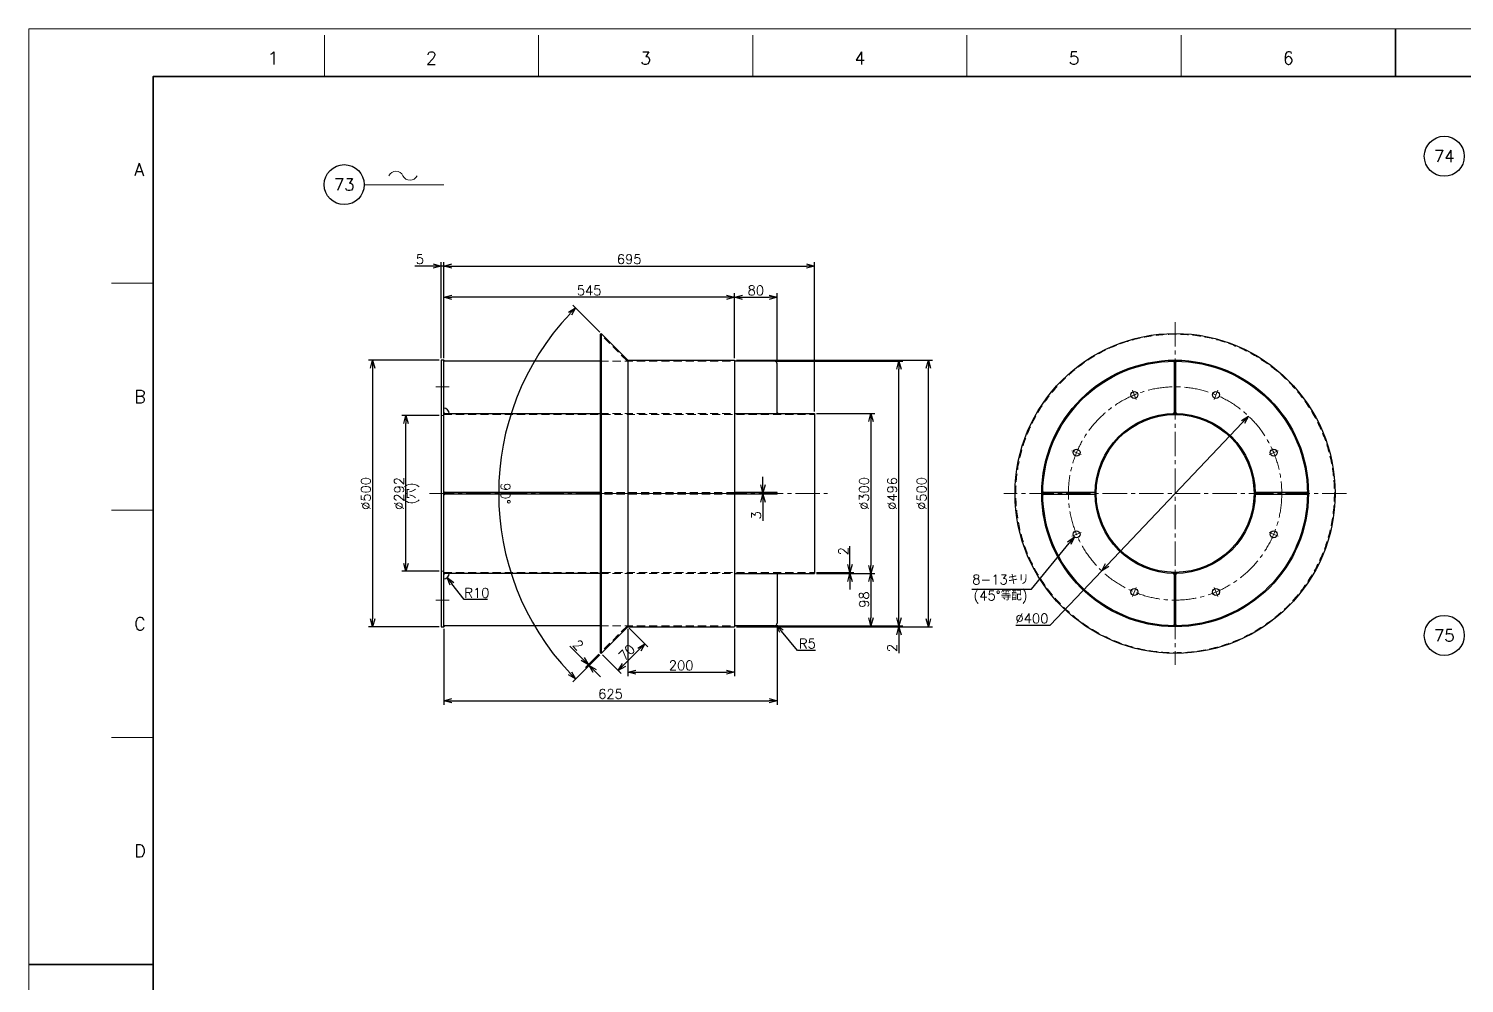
# Model space of a CAD drawing. Header units: millimetres. Extents: x 0 to 4969, y -29 to 3498.
# Drawn here: x 0 to 2691, y 1707 to 3498 of the extents above; entities that cross this region are included whole.
import ezdxf
from ezdxf import colors
from ezdxf.entities.mleader import LeaderData, LeaderLine
from ezdxf.enums import TextEntityAlignment as Align
from ezdxf.math import Vec2, Vec3

# ---------------------------------------------------------------- set-up
doc = ezdxf.new("R2010")
doc.units = ezdxf.units.MM
doc.header["$LTSCALE"] = 2.4
doc.header["$PDMODE"] = 99
doc.header["$PDSIZE"] = 1
doc.linetypes.add('CENTER2', pattern=[28.575, 19.05, -3.175, 3.175, -3.175])
doc.linetypes.add('HIDDEN', pattern=[9.525, 6.35, -3.175])
for name, color, linetype, lineweight in [('04_HIDDEN', 2, 'HIDDEN', 13), ('05_CENTER', 4, 'CENTER2', 13), ('08_DIM', 3, 'Continuous', 13), ('90_FRAME', 5, 'Continuous', 35)]:
    doc.layers.add(name, color=color, linetype=linetype, lineweight=lineweight)
doc.layers.add('10_DRAFT', color=8, linetype='Continuous', lineweight=0, plot=False)
doc.layers.add('91_BLANK', color=5, linetype='Continuous', lineweight=0, plot=False)
doc.styles.add('KSS_TXT', font='txt.shx', dxfattribs={"bigfont": 'extfont2.shx'})
doc.styles.get("Standard").update_dxf_attribs({"font": 'txt.shx', "bigfont": 'extfont2.shx'})
doc.dimstyles.new('KSS_DIM', dxfattribs={"dimscale": 6, "dimtxt": 3, "dimasz": 2.5, "dimexe": 1.25, "dimexo": 0.625, "dimtad": 1, "dimdsep": 46, "dimtxsty": 'KSS_TXT', "dimblk": 'OPEN30', "dimcen": 0, "dimazin": 2, "dimtfac": 0.75, "dimtmove": 0, "dimatfit": 3, "dimldrblk": 'OPEN30', "dimfxl": 1.25, "dimtolj": 1, "dimarcsym": 0})
doc.dimstyles.new('KSS_DIM$3', dxfattribs={"dimscale": 6, "dimtxt": 3, "dimasz": 2.5, "dimexe": 1.25, "dimexo": 0.625, "dimtad": 1, "dimtih": 1, "dimtoh": 1, "dimdsep": 46, "dimtxsty": 'KSS_TXT', "dimblk": 'OPEN30', "dimcen": 0, "dimazin": 2, "dimtfac": 0.75, "dimtofl": 0, "dimtmove": 0, "dimatfit": 3, "dimldrblk": 'OPEN30', "dimfxl": 1.25, "dimtolj": 1, "dimarcsym": 0})
doc.dimstyles.new('KSS_DIM$4', dxfattribs={"dimscale": 6, "dimtxt": 3, "dimasz": 2.5, "dimexe": 1.25, "dimexo": 0.625, "dimtad": 1, "dimtih": 1, "dimtoh": 1, "dimdsep": 46, "dimtxsty": 'KSS_TXT', "dimblk": 'OPEN30', "dimcen": 0, "dimse1": 1, "dimazin": 2, "dimtfac": 0.75, "dimtofl": 0, "dimtmove": 0, "dimatfit": 3, "dimldrblk": 'OPEN30', "dimfxl": 1.25, "dimtolj": 1, "dimarcsym": 0})

# ---------------------------------------------------------------- blocks, each defined once
blk = doc.blocks.new('AM_BALLOON1')
at = {"transparency": 16777216}
blk.add_circle((0, 0), 5, dxfattribs=at)
blk.add_attdef('B_NUMBER', text='', height=3, dxfattribs=at).set_placement((0, 0), align=Align.MIDDLE_CENTER)
blk = doc.blocks.new('_OPEN')
at = {"color": 0, "linetype": 'ByBlock'}
for p, q in [((-1, 0.17), (0, 0)), ((0, 0), (-1, -0.17)), ((0, 0), (-1, 0))]:
    blk.add_line(p, q, dxfattribs=at)
blk = doc.blocks.new('p1ba05')
for centre, start, end in [((-2.95, 0.29), 24.2276, 155.5758), ((0, 1.62), 204.2276, 335.5758)]:
    blk.add_arc(centre, 1.62, start, end)
blk = doc.blocks.new('_Open30')
at = {"color": 0, "linetype": 'ByBlock', "lineweight": -2}
for p, q in [((-1, 0.27), (0, 0)), ((0, 0), (-1, -0.27)), ((0, 0), (-1, 0))]:
    blk.add_line(p, q, dxfattribs=at)
blk = doc.blocks.new('*D187')
at = {"layer": '08_DIM', "color": 0, "lineweight": -2, "transparency": 16777216}
for p, q in [((1476.9, 2775.9), (1586.3, 2775.9)), ((1578.8, 2760.9), (1578.8, 2490.9)), ((1476.9, 2475.9), (1586.3, 2475.9))]:
    blk.add_line(p, q, dxfattribs=at)
at = {"layer": 'Defpoints', "color": 0, "transparency": 16777216}
for p in [(1473.2, 2775.9), (1473.2, 2475.9), (1578.8, 2475.9)]:
    blk.add_point(p, dxfattribs=at)
at = {"layer": '08_DIM', "color": 0, "lineweight": -2, "transparency": 16777216, "xscale": 15, "yscale": 15, "zscale": 15}
for p, rotation in [((1578.8, 2775.9), 90), ((1578.8, 2475.9), 270)]:
    blk.add_blockref('_Open30', p, dxfattribs=dict(at, rotation=rotation))
at = {"layer": '08_DIM', "color": 0, "transparency": 16777216, "insert": (1566.1, 2625.9), "char_height": 18, "attachment_point": 5, "rotation": 90, "style": 'KSS_TXT'}
blk.add_mtext('\\A1;\\A1;%%c300', dxfattribs=at)
blk = doc.blocks.new('*D188')
at = {"layer": '08_DIM', "color": 0, "lineweight": -2, "transparency": 16777216}
for p, q in [((1476.9, 2475.9), (1586.3, 2475.9)), ((1578.8, 2460.9), (1578.8, 2392.9)), ((1401.9, 2377.9), (1586.3, 2377.9))]:
    blk.add_line(p, q, dxfattribs=at)
at = {"layer": 'Defpoints', "color": 0, "transparency": 16777216}
for p in [(1473.2, 2475.9), (1398.2, 2377.9), (1578.8, 2377.9)]:
    blk.add_point(p, dxfattribs=at)
at = {"layer": '08_DIM', "color": 0, "lineweight": -2, "transparency": 16777216, "xscale": 15, "yscale": 15, "zscale": 15}
for p, rotation in [((1578.8, 2475.9), 90), ((1578.8, 2377.9), 270)]:
    blk.add_blockref('_Open30', p, dxfattribs=dict(at, rotation=rotation))
at = {"layer": '08_DIM', "color": 0, "transparency": 16777216, "insert": (1566.1, 2426.9), "char_height": 18, "attachment_point": 5, "rotation": 90, "style": 'KSS_TXT'}
blk.add_mtext('\\A1;98', dxfattribs=at)
blk = doc.blocks.new('*D189')
at = {"layer": '08_DIM', "color": 0, "lineweight": -2, "transparency": 16777216}
for p, q in [((1401.9, 2873.9), (1639, 2873.9)), ((1631.5, 2392.9), (1631.5, 2858.9)), ((1401.9, 2377.9), (1639, 2377.9))]:
    blk.add_line(p, q, dxfattribs=at)
at = {"layer": 'Defpoints', "color": 0, "transparency": 16777216}
for p in [(1398.2, 2873.9), (1631.5, 2873.9), (1398.2, 2377.9)]:
    blk.add_point(p, dxfattribs=at)
at = {"layer": '08_DIM', "color": 0, "lineweight": -2, "transparency": 16777216, "xscale": 15, "yscale": 15, "zscale": 15}
for p, rotation in [((1631.5, 2873.9), 90), ((1631.5, 2377.9), 270)]:
    blk.add_blockref('_Open30', p, dxfattribs=dict(at, rotation=rotation))
at = {"layer": '08_DIM', "color": 0, "transparency": 16777216, "insert": (1618.8, 2625.9), "char_height": 18, "attachment_point": 5, "rotation": 90, "style": 'KSS_TXT'}
blk.add_mtext('\\A1;\\A1;%%c496', dxfattribs=at)
blk = doc.blocks.new('*D190')
at = {"layer": '08_DIM', "color": 0, "lineweight": -2, "transparency": 16777216}
for p, q in [((1326.9, 2875.9), (1694.2, 2875.9)), ((1686.7, 2390.9), (1686.7, 2860.9)), ((1326.9, 2375.9), (1694.2, 2375.9))]:
    blk.add_line(p, q, dxfattribs=at)
at = {"layer": 'Defpoints', "color": 0, "transparency": 16777216}
for p in [(1323.2, 2875.9), (1686.7, 2875.9), (1323.2, 2375.9)]:
    blk.add_point(p, dxfattribs=at)
at = {"layer": '08_DIM', "color": 0, "lineweight": -2, "transparency": 16777216, "xscale": 15, "yscale": 15, "zscale": 15}
for p, rotation in [((1686.7, 2875.9), 90), ((1686.7, 2375.9), 270)]:
    blk.add_blockref('_Open30', p, dxfattribs=dict(at, rotation=rotation))
at = {"layer": '08_DIM', "color": 0, "transparency": 16777216, "insert": (1674, 2625.9), "char_height": 18, "attachment_point": 5, "rotation": 90, "style": 'KSS_TXT'}
blk.add_mtext('\\A1;\\A1;%%c500', dxfattribs=at)
blk = doc.blocks.new('*D191')
at = {"layer": '08_DIM', "color": 0, "lineweight": -2, "transparency": 16777216}
for p, q in [((1631.5, 2392.9), (1631.5, 2407.9)), ((1326.9, 2375.9), (1639, 2375.9)), ((1401.9, 2377.9), (1639, 2377.9)), ((1631.5, 2377.9), (1631.5, 2375.9)), ((1631.5, 2360.9), (1631.5, 2326.4))]:
    blk.add_line(p, q, dxfattribs=at)
at = {"layer": 'Defpoints', "color": 0, "transparency": 16777216}
for p in [(1323.2, 2375.9), (1398.2, 2377.9), (1631.5, 2375.9)]:
    blk.add_point(p, dxfattribs=at)
at = {"layer": '08_DIM', "color": 0, "lineweight": -2, "transparency": 16777216, "xscale": 15, "yscale": 15, "zscale": 15}
for p, rotation in [((1631.5, 2377.9), 270), ((1631.5, 2375.9), 90)]:
    blk.add_blockref('_Open30', p, dxfattribs=dict(at, rotation=rotation))
at = {"layer": '08_DIM', "color": 0, "transparency": 16777216, "insert": (1618.8, 2336.2), "char_height": 18, "attachment_point": 5, "rotation": 90, "style": 'KSS_TXT'}
blk.add_mtext('\\A1;2', dxfattribs=at)
blk = doc.blocks.new('*D192')
at = {"layer": '08_DIM', "color": 0, "lineweight": -2, "transparency": 16777216}
for p, q in [((1539.7, 2492.9), (1539.7, 2527.4)), ((1476.9, 2477.9), (1547.2, 2477.9)), ((1539.7, 2475.9), (1539.7, 2477.9)), ((1476.9, 2475.9), (1547.2, 2475.9)), ((1539.7, 2460.9), (1539.7, 2445.9))]:
    blk.add_line(p, q, dxfattribs=at)
at = {"layer": 'Defpoints', "color": 0, "transparency": 16777216}
for p in [(1473.2, 2477.9), (1539.7, 2477.9), (1473.2, 2475.9)]:
    blk.add_point(p, dxfattribs=at)
at = {"layer": '08_DIM', "color": 0, "lineweight": -2, "transparency": 16777216, "xscale": 15, "yscale": 15, "zscale": 15}
for p, rotation in [((1539.7, 2477.9), 270), ((1539.7, 2475.9), 90)]:
    blk.add_blockref('_Open30', p, dxfattribs=dict(at, rotation=rotation))
at = {"layer": '08_DIM', "color": 0, "transparency": 16777216, "insert": (1527, 2517.7), "char_height": 18, "attachment_point": 5, "rotation": 90, "style": 'KSS_TXT'}
blk.add_mtext('\\A1;2', dxfattribs=at)
blk = doc.blocks.new('*D193')
at = {"layer": '08_DIM', "color": 0, "lineweight": -2, "transparency": 16777216}
for p, q in [((778.2, 2879.7), (778.2, 3001.4)), ((1308.2, 2993.9), (793.2, 2993.9)), ((1323.2, 2879.7), (1323.2, 3001.4))]:
    blk.add_line(p, q, dxfattribs=at)
at = {"layer": 'Defpoints', "color": 0, "transparency": 16777216}
for p in [(778.2, 2993.9), (778.2, 2875.9), (1323.2, 2875.9)]:
    blk.add_point(p, dxfattribs=at)
at = {"layer": '08_DIM', "color": 0, "lineweight": -2, "transparency": 16777216, "xscale": 15, "yscale": 15, "zscale": 15, "rotation": 180}
blk.add_blockref('_Open30', (778.2, 2993.9), dxfattribs=at)
at = {"layer": '08_DIM', "color": 0, "lineweight": -2, "transparency": 16777216, "xscale": 15, "yscale": 15, "zscale": 15}
blk.add_blockref('_Open30', (1323.2, 2993.9), dxfattribs=at)
at = {"layer": '08_DIM', "color": 0, "transparency": 16777216, "insert": (1050.7, 3006.7), "char_height": 18, "attachment_point": 5, "style": 'KSS_TXT'}
blk.add_mtext('\\A1;545', dxfattribs=at)
blk = doc.blocks.new('*D194')
at = {"layer": '08_DIM', "color": 0, "lineweight": -2, "transparency": 16777216}
for p, q in [((778.2, 2879.7), (778.2, 3060)), ((793.2, 3052.5), (1458.2, 3052.5)), ((1473.2, 2779.7), (1473.2, 3060))]:
    blk.add_line(p, q, dxfattribs=at)
at = {"layer": 'Defpoints', "color": 0, "transparency": 16777216}
for p in [(1473.2, 3052.5), (778.2, 2875.9), (1473.2, 2775.9)]:
    blk.add_point(p, dxfattribs=at)
at = {"layer": '08_DIM', "color": 0, "lineweight": -2, "transparency": 16777216, "xscale": 15, "yscale": 15, "zscale": 15, "rotation": 180}
blk.add_blockref('_Open30', (778.2, 3052.5), dxfattribs=at)
at = {"layer": '08_DIM', "color": 0, "lineweight": -2, "transparency": 16777216, "xscale": 15, "yscale": 15, "zscale": 15}
blk.add_blockref('_Open30', (1473.2, 3052.5), dxfattribs=at)
at = {"layer": '08_DIM', "color": 0, "transparency": 16777216, "insert": (1125.7, 3065.3), "char_height": 18, "attachment_point": 5, "style": 'KSS_TXT'}
blk.add_mtext('\\A1;695', dxfattribs=at)
blk = doc.blocks.new('*D195')
at = {"layer": '08_DIM', "color": 0, "lineweight": -2, "transparency": 16777216}
for p, q in [((758.2, 3052.5), (723.7, 3052.5)), ((773.2, 2879.7), (773.2, 3060)), ((778.2, 3052.5), (773.2, 3052.5)), ((778.2, 2879.7), (778.2, 3060)), ((793.2, 3052.5), (808.2, 3052.5))]:
    blk.add_line(p, q, dxfattribs=at)
at = {"layer": 'Defpoints', "color": 0, "transparency": 16777216}
for p in [(773.2, 3052.5), (773.2, 2875.9), (778.2, 2875.9)]:
    blk.add_point(p, dxfattribs=at)
at = {"layer": '08_DIM', "color": 0, "lineweight": -2, "transparency": 16777216, "xscale": 15, "yscale": 15, "zscale": 15}
blk.add_blockref('_Open30', (773.2, 3052.5), dxfattribs=at)
at = {"layer": '08_DIM', "color": 0, "lineweight": -2, "transparency": 16777216, "xscale": 15, "yscale": 15, "zscale": 15, "rotation": 180}
blk.add_blockref('_Open30', (778.2, 3052.5), dxfattribs=at)
at = {"layer": '08_DIM', "color": 0, "transparency": 16777216, "insert": (733.4, 3065.3), "char_height": 18, "attachment_point": 5, "style": 'KSS_TXT'}
blk.add_mtext('\\A1;5', dxfattribs=at)
blk = doc.blocks.new('*D196')
at = {"layer": '08_DIM', "color": 0, "lineweight": -2, "transparency": 16777216}
for p, q in [((769.4, 2875.9), (637.3, 2875.9)), ((644.8, 2860.9), (644.8, 2390.9)), ((769.4, 2375.9), (637.3, 2375.9))]:
    blk.add_line(p, q, dxfattribs=at)
at = {"layer": 'Defpoints', "color": 0, "transparency": 16777216}
for p in [(773.2, 2875.9), (644.8, 2375.9), (773.2, 2375.9)]:
    blk.add_point(p, dxfattribs=at)
at = {"layer": '08_DIM', "color": 0, "lineweight": -2, "transparency": 16777216, "xscale": 15, "yscale": 15, "zscale": 15}
for p, rotation in [((644.8, 2875.9), 90), ((644.8, 2375.9), 270)]:
    blk.add_blockref('_Open30', p, dxfattribs=dict(at, rotation=rotation))
at = {"layer": '08_DIM', "color": 0, "transparency": 16777216, "insert": (632, 2625.9), "char_height": 18, "attachment_point": 5, "rotation": 90, "style": 'KSS_TXT'}
blk.add_mtext('\\A1;\\A1;%%c500', dxfattribs=at)
blk = doc.blocks.new('*D197')
at = {"layer": '08_DIM', "color": 0, "lineweight": -2, "transparency": 16777216}
for p, q in [((769.4, 2771.9), (699.7, 2771.9)), ((707.2, 2494.9), (707.2, 2756.9)), ((769.4, 2479.9), (699.7, 2479.9))]:
    blk.add_line(p, q, dxfattribs=at)
at = {"layer": 'Defpoints', "color": 0, "transparency": 16777216}
for p in [(707.2, 2771.9), (773.2, 2771.9), (773.2, 2479.9)]:
    blk.add_point(p, dxfattribs=at)
at = {"layer": '08_DIM', "color": 0, "lineweight": -2, "transparency": 16777216, "xscale": 15, "yscale": 15, "zscale": 15}
for p, rotation in [((707.2, 2771.9), 90), ((707.2, 2479.9), 270)]:
    blk.add_blockref('_Open30', p, dxfattribs=dict(at, rotation=rotation))
at = {"layer": '08_DIM', "color": 0, "transparency": 16777216, "char_height": 18, "attachment_point": 5, "rotation": 90, "style": 'KSS_TXT'}
for s, insert in [('\\A1;\\A1;%%c292', (694.4, 2625.9)), ('\\A1;(穴)', (719.9, 2625.9))]:
    blk.add_mtext(s, dxfattribs=dict(at, insert=insert))
blk = doc.blocks.new('*D198')
at = {"layer": '08_DIM', "color": 0, "lineweight": -2, "transparency": 16777216}
for p, q in [((1070.5, 2928.6), (1019.9, 2979.2)), ((1070.5, 2323.3), (1019.9, 2272.7))]:
    blk.add_line(p, q, dxfattribs=at)
blk.add_arc((1373.2, 2625.9), 492.1, 136.7466, 223.2534, dxfattribs=at)
at = {"layer": 'Defpoints', "color": 0, "transparency": 16777216}
for p in [(1073.2, 2925.9), (1123.2, 2875.9), (897.8, 2753.3), (1123.2, 2375.9), (1073.2, 2325.9)]:
    blk.add_point(p, dxfattribs=at)
at = {"layer": '08_DIM', "color": 0, "lineweight": -2, "transparency": 16777216, "xscale": 15, "yscale": 15, "zscale": 15}
for p, rotation in [((1025.2, 2973.9), 45.87329487421452), ((1025.2, 2278), 314.126705125785)]:
    blk.add_blockref('_Open30', p, dxfattribs=dict(at, rotation=rotation))
at = {"layer": '08_DIM', "color": 0, "transparency": 16777216, "insert": (893.8, 2625.9), "char_height": 18, "attachment_point": 5, "rotation": 270, "style": 'KSS_TXT'}
blk.add_mtext('\\A1;90%%d', dxfattribs=at)
blk = doc.blocks.new('*D199')
at = {"layer": '08_DIM', "color": 0, "lineweight": -2, "transparency": 16777216}
for p, q in [((1125.8, 2373.3), (1160.6, 2338.5)), ((1075.8, 2323.3), (1110.6, 2288.5)), ((1144.7, 2333.2), (1115.9, 2304.4))]:
    blk.add_line(p, q, dxfattribs=at)
at = {"layer": 'Defpoints', "color": 0, "transparency": 16777216}
for p in [(1123.2, 2375.9), (1073.2, 2325.9), (1105.3, 2293.8)]:
    blk.add_point(p, dxfattribs=at)
at = {"layer": '08_DIM', "color": 0, "lineweight": -2, "transparency": 16777216, "xscale": 15, "yscale": 15, "zscale": 15}
for p, rotation in [((1155.3, 2343.8), 45.00000000004157), ((1105.3, 2293.8), 225.0000000000416)]:
    blk.add_blockref('_Open30', p, dxfattribs=dict(at, rotation=rotation))
at = {"layer": '08_DIM', "color": 0, "transparency": 16777216, "insert": (1121.3, 2327.8), "char_height": 18, "attachment_point": 5, "rotation": 45, "style": 'KSS_TXT'}
blk.add_mtext('\\A1;70', dxfattribs=at)
blk = doc.blocks.new('*D200')
at = {"layer": '08_DIM', "color": 0, "lineweight": -2, "transparency": 16777216}
for p, q in [((778.2, 2372.2), (778.2, 2229.7)), ((1403.2, 2379.2), (1403.2, 2229.7)), ((793.2, 2237.2), (1388.2, 2237.2))]:
    blk.add_line(p, q, dxfattribs=at)
at = {"layer": 'Defpoints', "color": 0, "transparency": 16777216}
for p in [(778.2, 2375.9), (1403.2, 2382.9), (1403.2, 2237.2)]:
    blk.add_point(p, dxfattribs=at)
at = {"layer": '08_DIM', "color": 0, "lineweight": -2, "transparency": 16777216, "xscale": 15, "yscale": 15, "zscale": 15, "rotation": 180}
blk.add_blockref('_Open30', (778.2, 2237.2), dxfattribs=at)
at = {"layer": '08_DIM', "color": 0, "lineweight": -2, "transparency": 16777216, "xscale": 15, "yscale": 15, "zscale": 15}
blk.add_blockref('_Open30', (1403.2, 2237.2), dxfattribs=at)
at = {"layer": '08_DIM', "color": 0, "transparency": 16777216, "insert": (1090.7, 2250), "char_height": 18, "attachment_point": 5, "style": 'KSS_TXT'}
blk.add_mtext('\\A1;625', dxfattribs=at)
blk = doc.blocks.new('*D201')
at = {"layer": '08_DIM', "color": 0, "lineweight": -2, "transparency": 16777216}
for p, q in [((1376.5, 2642.4), (1376.5, 2657.4)), ((1399.4, 2627.4), (1369, 2627.4)), ((1399.4, 2624.4), (1369, 2624.4)), ((1376.5, 2627.4), (1376.5, 2624.4)), ((1376.5, 2609.4), (1376.5, 2574.9))]:
    blk.add_line(p, q, dxfattribs=at)
at = {"layer": 'Defpoints', "color": 0, "transparency": 16777216}
for p in [(1376.5, 2624.4), (1403.2, 2627.4), (1403.2, 2624.4)]:
    blk.add_point(p, dxfattribs=at)
at = {"layer": '08_DIM', "color": 0, "lineweight": -2, "transparency": 16777216, "xscale": 15, "yscale": 15, "zscale": 15}
for p, rotation in [((1376.5, 2627.4), 270), ((1376.5, 2624.4), 90)]:
    blk.add_blockref('_Open30', p, dxfattribs=dict(at, rotation=rotation))
at = {"layer": '08_DIM', "color": 0, "transparency": 16777216, "insert": (1363.8, 2584.7), "char_height": 18, "attachment_point": 5, "rotation": 90, "style": 'KSS_TXT'}
blk.add_mtext('\\A1;3', dxfattribs=at)
blk = doc.blocks.new('*D202')
at = {"layer": '08_DIM', "color": 0, "lineweight": -2, "transparency": 16777216}
for p, q in [((816.5, 2426.8), (793.5, 2456.2)), ((860, 2426.8), (816.5, 2426.8))]:
    blk.add_line(p, q, dxfattribs=at)
at = {"layer": 'Defpoints', "color": 0, "transparency": 16777216}
for p in [(778.2, 2475.9), (784.3, 2468.1)]:
    blk.add_point(p, dxfattribs=at)
at = {"layer": '08_DIM', "color": 0, "lineweight": -2, "transparency": 16777216, "xscale": 15, "yscale": 15, "zscale": 15, "rotation": 127.950106165608}
blk.add_blockref('_Open30', (784.3, 2468.1), dxfattribs=at)
at = {"layer": '08_DIM', "color": 0, "transparency": 16777216, "insert": (840.1, 2439.5), "char_height": 18, "attachment_point": 5, "style": 'KSS_TXT'}
blk.add_mtext('\\A1;R10', dxfattribs=at)
blk = doc.blocks.new('*D203')
at = {"layer": '08_DIM', "color": 0, "lineweight": -2, "transparency": 16777216}
for p, q in [((1441.1, 2331.6), (1411, 2367.6)), ((1474.9, 2331.6), (1441.1, 2331.6))]:
    blk.add_line(p, q, dxfattribs=at)
at = {"layer": 'Defpoints', "color": 0, "transparency": 16777216}
for p in [(1398.2, 2382.9), (1401.4, 2379.1)]:
    blk.add_point(p, dxfattribs=at)
at = {"layer": '08_DIM', "color": 0, "lineweight": -2, "transparency": 16777216, "xscale": 15, "yscale": 15, "zscale": 15, "rotation": 129.9167702432879}
blk.add_blockref('_Open30', (1401.4, 2379.1), dxfattribs=at)
at = {"layer": '08_DIM', "color": 0, "transparency": 16777216, "insert": (1459.9, 2344.4), "char_height": 18, "attachment_point": 5, "style": 'KSS_TXT'}
blk.add_mtext('\\A1;R5', dxfattribs=at)
blk = doc.blocks.new('*D204')
at = {"layer": '08_DIM', "color": 0, "lineweight": -2, "transparency": 16777216}
for p, q in [((1323.2, 2879.7), (1323.2, 3001.4)), ((1338.2, 2993.9), (1388.2, 2993.9)), ((1403.2, 2872.7), (1403.2, 3001.4))]:
    blk.add_line(p, q, dxfattribs=at)
at = {"layer": 'Defpoints', "color": 0, "transparency": 16777216}
for p in [(1403.2, 2993.9), (1323.2, 2875.9), (1403.2, 2868.9)]:
    blk.add_point(p, dxfattribs=at)
at = {"layer": '08_DIM', "color": 0, "lineweight": -2, "transparency": 16777216, "xscale": 15, "yscale": 15, "zscale": 15, "rotation": 180}
blk.add_blockref('_Open30', (1323.2, 2993.9), dxfattribs=at)
at = {"layer": '08_DIM', "color": 0, "lineweight": -2, "transparency": 16777216, "xscale": 15, "yscale": 15, "zscale": 15}
blk.add_blockref('_Open30', (1403.2, 2993.9), dxfattribs=at)
at = {"layer": '08_DIM', "color": 0, "transparency": 16777216, "insert": (1363.2, 3006.7), "char_height": 18, "attachment_point": 5, "style": 'KSS_TXT'}
blk.add_mtext('\\A1;80', dxfattribs=at)
blk = doc.blocks.new('*D205')
at = {"layer": '08_DIM', "color": 0, "lineweight": -2, "transparency": 16777216}
for p, q in [((2286.8, 2771.1), (2021.9, 2491.7)), ((1915.1, 2378.9), (2011.6, 2480.8)), ((1850.6, 2378.9), (1915.1, 2378.9))]:
    blk.add_line(p, q, dxfattribs=at)
at = {"layer": 'Defpoints', "color": 0, "transparency": 16777216}
for p in [(2286.8, 2771.1), (2011.6, 2480.8)]:
    blk.add_point(p, dxfattribs=at)
at = {"layer": '08_DIM', "color": 0, "lineweight": -2, "transparency": 16777216, "xscale": 15, "yscale": 15, "zscale": 15}
for p, rotation in [((2286.8, 2771.1), 46.53706832632982), ((2011.6, 2480.8), 226.5370683263298)]:
    blk.add_blockref('_Open30', p, dxfattribs=dict(at, rotation=rotation))
at = {"layer": '08_DIM', "color": 0, "transparency": 16777216, "insert": (1880.9, 2391.7), "char_height": 18, "attachment_point": 5, "style": 'KSS_TXT'}
blk.add_mtext('\\A1;%%C400', dxfattribs=at)
blk = doc.blocks.new('*D206')
at = {"layer": '08_DIM', "color": 0, "lineweight": -2, "transparency": 16777216}
for p, q in [((1123.2, 2372.2), (1123.2, 2283.3)), ((1323.2, 2372.2), (1323.2, 2283.3)), ((1138.2, 2290.8), (1308.2, 2290.8))]:
    blk.add_line(p, q, dxfattribs=at)
at = {"layer": 'Defpoints', "color": 0, "transparency": 16777216}
for p in [(1123.2, 2375.9), (1323.2, 2375.9), (1323.2, 2290.8)]:
    blk.add_point(p, dxfattribs=at)
at = {"layer": '08_DIM', "color": 0, "lineweight": -2, "transparency": 16777216, "xscale": 15, "yscale": 15, "zscale": 15, "rotation": 180}
blk.add_blockref('_Open30', (1123.2, 2290.8), dxfattribs=at)
at = {"layer": '08_DIM', "color": 0, "lineweight": -2, "transparency": 16777216, "xscale": 15, "yscale": 15, "zscale": 15}
blk.add_blockref('_Open30', (1323.2, 2290.8), dxfattribs=at)
at = {"layer": '08_DIM', "color": 0, "transparency": 16777216, "insert": (1223.2, 2303.5), "char_height": 18, "attachment_point": 5, "style": 'KSS_TXT'}
blk.add_mtext('\\A1;200', dxfattribs=at)
blk = doc.blocks.new('*D207')
at = {"layer": '08_DIM', "color": 0, "lineweight": -2, "transparency": 16777216}
for p, q in [((1038.6, 2315.4), (1014.2, 2339.8)), ((1069.1, 2324.7), (1043.9, 2299.5)), ((1070.5, 2323.3), (1045.3, 2298.1)), ((1050.6, 2303.4), (1049.2, 2304.8)), ((1061.2, 2292.8), (1071.8, 2282.2))]:
    blk.add_line(p, q, dxfattribs=at)
at = {"layer": 'Defpoints', "color": 0, "transparency": 16777216}
for p in [(1071.7, 2327.4), (1073.2, 2325.9), (1049.2, 2304.8)]:
    blk.add_point(p, dxfattribs=at)
at = {"layer": '08_DIM', "color": 0, "lineweight": -2, "transparency": 16777216, "xscale": 15, "yscale": 15, "zscale": 15}
for p, rotation in [((1049.2, 2304.8), 314.9999999999263), ((1050.6, 2303.4), 134.9999999999263)]:
    blk.add_blockref('_Open30', p, dxfattribs=dict(at, rotation=rotation))
at = {"layer": '08_DIM', "color": 0, "transparency": 16777216, "insert": (1030.1, 2341.9), "char_height": 18, "attachment_point": 5, "rotation": 315, "style": 'KSS_TXT'}
blk.add_mtext('\\A1;2', dxfattribs=at)
blk = doc.blocks.new('*D224')
at = {"layer": '08_DIM', "color": 0, "lineweight": -2, "transparency": 16777216}
for p, q in [((1879.7, 2446.5), (1950.7, 2532.8)), ((1768.1, 2446.5), (1879.7, 2446.5))]:
    blk.add_line(p, q, dxfattribs=at)
at = {"layer": 'Defpoints', "color": 0, "transparency": 16777216}
for p in [(1960.3, 2544.4), (1968.5, 2554.4)]:
    blk.add_point(p, dxfattribs=at)
at = {"layer": '08_DIM', "color": 0, "lineweight": -2, "transparency": 16777216, "xscale": 15, "yscale": 15, "zscale": 15, "rotation": 50.52715556122039}
blk.add_blockref('_Open30', (1960.3, 2544.4), dxfattribs=at)
at = {"layer": '08_DIM', "color": 0, "transparency": 16777216, "insert": (1822, 2446.5), "char_height": 18, "attachment_point": 5, "style": 'KSS_TXT'}
blk.add_mtext('\\A1;8-13キリ\\P(45°等配)', dxfattribs=at)

msp = doc.modelspace()

# ---------------------------------------------------------------- linework, layer by layer
at = {"color": 0}
for p, q in [((1073.162, 2925.941), (1071.747, 2924.527)), ((1123.162, 2875.941), (1073.162, 2925.941)), ((1071.747, 2873.941), (778.162, 2873.941)), ((1123.162, 2875.941), (1323.162, 2875.941)), ((1123.162, 2875.941), (1123.162, 2375.941)), ((778.162, 2475.941), (778.162, 2775.941)), ((778.162, 2775.941), (1071.747, 2775.941)), ((1071.747, 2627.441), (778.162, 2627.441)), ((1071.747, 2624.441), (778.162, 2624.441)), ((1071.747, 2475.941), (778.162, 2475.941)), ((1071.747, 2377.941), (778.162, 2377.941)), ((1123.162, 2375.941), (1073.162, 2325.941)), ((1123.162, 2375.941), (1323.162, 2375.941)), ((1073.162, 2325.941), (1071.747, 2327.355))]:
    msp.add_line(p, q, dxfattribs=at)
for p, q in [((1071.747, 2327.355), (1071.747, 2924.527)), ((1073.162, 2925.941), (1073.162, 2325.941)), ((1323.162, 2875.941), (1323.162, 2375.941)), ((1398.162, 2873.941), (1323.162, 2873.941)), ((1403.162, 2775.941), (1403.162, 2868.941)), ((1473.162, 2775.941), (1473.162, 2475.941)), ((1403.162, 2627.441), (1323.162, 2627.441)), ((1403.162, 2624.441), (1323.162, 2624.441)), ((1403.162, 2624.441), (1403.162, 2627.441)), ((1403.162, 2475.941), (1403.162, 2382.941)), ((1398.162, 2377.941), (1323.162, 2377.941))]:
    msp.add_line(p, q)
for points in [[(773.162, 2875.941), (773.162, 2375.941), (778.162, 2375.941), (778.162, 2875.941)], [(2147.691, 2873.936), (2147.691, 2775.941), (2150.691, 2775.941), (2150.691, 2873.936)], [(1901.196, 2624.441), (1999.191, 2624.441), (1999.191, 2627.441), (1901.196, 2627.441)], [(2397.187, 2627.441), (2299.191, 2627.441), (2299.191, 2624.441), (2397.187, 2624.441)], [(2150.691, 2377.945), (2150.691, 2475.941), (2147.691, 2475.941), (2147.691, 2377.945)]]:
    msp.add_lwpolyline(points, close=True, dxfattribs=at)
at = {"color": 3}
for points in [[(778.162, 2873.941), (778.162, 2875.941), (778.162, 2875.941), (780.162, 2873.941)], [(778.162, 2775.941), (778.162, 2777.941), (778.162, 2777.941), (780.162, 2775.941)], [(1403.162, 2775.941), (1403.162, 2777.941), (1403.162, 2777.941), (1405.162, 2775.941)], [(778.162, 2627.441), (778.162, 2629.441), (778.162, 2629.441), (780.162, 2627.441)], [(778.162, 2624.441), (778.162, 2622.441), (778.162, 2622.441), (780.162, 2624.441)], [(778.162, 2475.941), (778.162, 2473.941), (778.162, 2473.941), (780.162, 2475.941)], [(1403.162, 2475.941), (1403.162, 2473.941), (1403.162, 2473.941), (1405.162, 2475.941)], [(778.162, 2377.941), (778.162, 2375.941), (778.162, 2375.941), (780.162, 2377.941)]]:
    msp.add_lwpolyline(points, close=True, dxfattribs=at)
for points in [[(1323.162, 2775.941), (1473.162, 2775.941)], [(1323.162, 2475.941), (1473.162, 2475.941)]]:
    msp.add_lwpolyline(points)
at = {"color": 0}
for centre, radius in [((2149.191, 2625.941), 300), ((2149.191, 2625.941), 250), ((2149.191, 2625.941), 248), ((2072.655, 2810.717), 6.5), ((2225.728, 2810.717), 6.5), ((2149.191, 2625.941), 150), ((2149.191, 2625.941), 148), ((1964.416, 2702.478), 6.5), ((2333.967, 2702.478), 6.5), ((1964.416, 2549.404), 6.5), ((2333.967, 2549.404), 6.5), ((2072.655, 2441.165), 6.5), ((2225.728, 2441.165), 6.5)]:
    msp.add_circle(centre, radius, dxfattribs=at)
for centre, start, end in [((1398.162, 2868.941), 0, 90), ((1398.162, 2382.941), 270, 0)]:
    msp.add_arc(centre, 5, start, end)
for centre, start, end in [((778.162, 2775.941), 0, 90), ((778.162, 2475.941), 270, 0)]:
    msp.add_arc(centre, 10, start, end, dxfattribs=at)
at = {"layer": '04_HIDDEN'}
for p, q in [((1121.747, 2874.527), (1071.747, 2924.527)), ((1071.747, 2873.941), (1323.162, 2873.941)), ((1123.162, 2875.941), (1121.747, 2874.527)), ((1123.162, 2875.941), (1123.162, 2873.941)), ((778.162, 2773.941), (1473.162, 2773.941)), ((778.162, 2771.941), (773.162, 2771.941)), ((1323.162, 2627.441), (1071.747, 2627.441)), ((1323.162, 2624.441), (1071.747, 2624.441)), ((778.162, 2479.941), (773.162, 2479.941)), ((778.162, 2477.941), (1473.162, 2477.941)), ((1071.747, 2377.941), (1323.162, 2377.941)), ((1121.747, 2377.355), (1071.747, 2327.355)), ((1123.162, 2375.941), (1121.747, 2377.355)), ((1123.162, 2375.941), (1123.162, 2377.941)), ((1123.162, 2376.941), (1123.162, 2377.941))]:
    msp.add_line(p, q, dxfattribs=at)
for points in [[(1071.747, 2775.941), (1323.162, 2775.941)], [(1071.747, 2475.941), (1323.162, 2475.941)]]:
    msp.add_lwpolyline(points, dxfattribs=at)
msp.add_circle((2149.191, 2625.941), 298.586, dxfattribs=at)
for centre, start, end in [((1123.162, 2875.941), 225, 270), ((1123.162, 2375.941), 90, 135)]:
    msp.add_arc(centre, 2, start, end, dxfattribs=at)
at = {"layer": '05_CENTER'}
for p, q in [((2149.191, 2947.314), (2149.191, 2304.567)), ((763.268, 2825.941), (787.963, 2825.941)), ((2069.08, 2819.347), (2076.229, 2802.087)), ((2229.303, 2819.347), (2222.153, 2802.087)), ((1955.786, 2706.052), (1973.046, 2698.903)), ((2342.597, 2706.052), (2325.337, 2698.903)), ((751.67, 2625.941), (1497.328, 2625.941)), ((2470.565, 2625.941), (1827.818, 2625.941)), ((1955.786, 2545.829), (1973.046, 2552.979)), ((2342.597, 2545.829), (2325.337, 2552.979)), ((2069.08, 2432.535), (2076.229, 2449.795)), ((2229.303, 2432.535), (2222.153, 2449.795)), ((763.268, 2425.941), (787.963, 2425.941))]:
    msp.add_line(p, q, dxfattribs=at)
msp.add_circle((2149.191, 2625.941), 200, dxfattribs=at)
at = {"layer": '08_DIM'}
msp.add_line((629.049, 3205.018), (778.462, 3205.018), dxfattribs=at)
for points in [[(2147.691, 2873.936), (2147.691, 2871.936), (2145.691, 2873.916), (2145.691, 2873.916)], [(2150.691, 2873.936), (2150.691, 2871.936), (2152.691, 2873.916), (2152.691, 2873.916)], [(2147.691, 2775.941), (2147.691, 2777.941), (2145.691, 2775.9), (2145.691, 2775.9)], [(2150.691, 2775.941), (2150.691, 2777.941), (2152.691, 2775.9), (2152.691, 2775.9)], [(1901.196, 2627.441), (1903.196, 2627.441), (1901.216, 2629.441), (1901.216, 2629.441)], [(1901.196, 2624.441), (1903.196, 2624.441), (1901.216, 2622.441), (1901.216, 2622.441)], [(1999.191, 2627.441), (1997.191, 2627.441), (1999.232, 2629.441), (1999.232, 2629.441)], [(1999.191, 2624.441), (1997.191, 2624.441), (1999.232, 2622.441), (1999.232, 2622.441)], [(2299.191, 2627.441), (2301.191, 2627.441), (2299.151, 2629.441), (2299.151, 2629.441)], [(2299.191, 2624.441), (2301.191, 2624.441), (2299.151, 2622.441), (2299.151, 2622.441)], [(2397.187, 2627.441), (2395.187, 2627.441), (2397.167, 2629.441), (2397.167, 2629.441)], [(2397.187, 2624.441), (2395.187, 2624.441), (2397.167, 2622.441), (2397.167, 2622.441)], [(2147.691, 2475.941), (2147.691, 2473.941), (2145.691, 2475.982), (2145.691, 2475.982)], [(2150.691, 2475.941), (2150.691, 2473.941), (2152.691, 2475.982), (2152.691, 2475.982)], [(2147.691, 2377.945), (2147.691, 2379.945), (2145.691, 2377.966), (2145.691, 2377.966)], [(2150.691, 2377.945), (2150.691, 2379.945), (2152.691, 2377.966), (2152.691, 2377.966)]]:
    msp.add_lwpolyline(points, close=True, dxfattribs=at)
at = {"layer": '10_DRAFT'}
msp.add_line((1323.162, 2625.941), (1073.162, 2625.941), dxfattribs=at)
at = {"layer": '90_FRAME', "color": 4, "lineweight": 13}
for p, q in [((554.252, 3407.747), (554.252, 3485.519)), ((955.853, 3407.747), (955.853, 3485.519)), ((1357.453, 3407.747), (1357.453, 3485.519)), ((1759.054, 3407.747), (1759.054, 3485.519)), ((2160.654, 3407.747), (2160.654, 3485.519)), ((233.075, 3020.535), (155.304, 3020.535)), ((233.075, 2594.552), (155.304, 2594.552)), ((233.075, 2168.569), (155.304, 2168.569))]:
    msp.add_line(p, q, dxfattribs=at)
at = {"layer": '90_FRAME'}
for p, q in [((2562.255, 3497.519), (2562.255, 3407.747)), ((0, 1742.586), (233.075, 1742.586))]:
    msp.add_line(p, q, dxfattribs=at)
msp.add_lwpolyline([(233.075, 77.424), (4891.434, 77.424), (4891.434, 3407.747), (233.075, 3407.747)], close=True, dxfattribs=at)
at = {"layer": '91_BLANK'}
msp.add_lwpolyline([(0, 0), (4969.205, 0), (4969.205, 3497.519), (0, 3497.519)], close=True, dxfattribs=at)

# ---------------------------------------------------------------- block references
at = {"layer": '08_DIM', "xscale": 9, "yscale": 9, "zscale": 9}
msp.add_blockref('p1ba05', (714.944, 3213.224), dxfattribs=at)

# ---------------------------------------------------------------- texts
at = {"layer": '90_FRAME', "color": 0, "lineweight": 13, "style": 'KSS_TXT'}
for s, p in [('1', (458.26, 3423.237)), ('2', (755.053, 3423.237)), ('3', (1156.653, 3423.237)), ('4', (1558.253, 3423.237)), ('5', (1959.854, 3423.237)), ('6', (2361.454, 3423.237))]:
    msp.add_text(s, height=24, dxfattribs=at).set_placement(p, align=Align.BOTTOM_CENTER)
for s, p in [('A', (197.744, 3233.527)), ('B', (197.744, 2807.544)), ('C', (197.744, 2381.561)), ('D', (197.744, 1955.577))]:
    msp.add_text(s, height=24, dxfattribs=at).set_placement(p, align=Align.MIDDLE_LEFT)

# ---------------------------------------------------------------- dimensions: what is measured, and where the dimension line sits
at = {"layer": '08_DIM'}
for base, p1, p2, picture, middle in [((773.162, 3052.548), (778.162, 2875.941), (773.162, 2875.941), '*D195', (733.412, 3065.31)), ((1473.162, 3052.548), (778.162, 2875.941), (1473.162, 2775.941), '*D194', (1125.662, 3065.31)), ((778.162, 2993.95), (1323.162, 2875.941), (778.162, 2875.941), '*D193', (1050.662, 3006.725)), ((1403.162, 2993.95), (1323.162, 2875.941), (1403.162, 2868.941), '*D204', (1363.162, 3006.7)), ((1403.162, 2237.244), (778.162, 2375.941), (1403.162, 2382.941), '*D200', (1090.662, 2250.007)), ((1323.162, 2290.792), (1123.162, 2375.941), (1323.162, 2375.941), '*D206', (1223.162, 2303.542))]:
    dim = msp.add_linear_dim(base=base, p1=p1, p2=p2, dimstyle='KSS_DIM', dxfattribs=at)
    dim.commit()
    dim.dimension.update_dxf_attribs({"geometry": picture, "text_midpoint": middle})
dim = msp.add_angular_dim_2l(base=(897.844, 2753.302), line1=((1123.162, 2875.941), (1073.162, 2925.941)), line2=((1123.162, 2375.941), (1073.162, 2325.941)), dimstyle='KSS_DIM', dxfattribs=at)
dim.commit()
dim.dimension.update_dxf_attribs({"geometry": '*D198', "text_midpoint": (893.827, 2625.941)})
for base, p1, p2, angle, picture, middle in [((644.792, 2375.941), (773.162, 2875.941), (773.162, 2375.941), 90, '*D196', (632.03, 2625.941)), ((1686.716, 2875.941), (1323.162, 2375.941), (1323.162, 2875.941), 270, '*D190', (1673.953, 2625.941)), ((1631.519, 2873.941), (1398.162, 2377.941), (1398.162, 2873.941), 270, '*D189', (1618.769, 2625.941))]:
    dim = msp.add_linear_dim(base=base, p1=p1, p2=p2, angle=angle, text='\\A1;%%c<>', dimstyle='KSS_DIM', dxfattribs=at)
    dim.commit()
    dim.dimension.update_dxf_attribs({"geometry": picture, "text_midpoint": middle})
for base, p1, p2, angle, text, override, picture, middle in [((1578.801, 2475.941), (1473.162, 2775.941), (1473.162, 2475.941), 270, '\\A1;%%c<>', {"dimtxsty": 'KSS_TXT', "dimtfill": 0, "dimtfillclr": 0}, '*D187', (1566.051, 2625.941)), ((707.166, 2771.941), (773.162, 2479.941), (773.162, 2771.941), 90, '\\A1;%%c<>', {"dimpost": '\\X(穴)'}, '*D197', (694.416, 2625.941)), ((1105.277, 2293.825), (1123.162, 2375.941), (1073.162, 2325.941), 45, '70', {"dimdec": 0}, '*D199', (1121.262, 2327.841))]:
    dim = msp.add_linear_dim(base=base, p1=p1, p2=p2, angle=angle, text=text, dimstyle='KSS_DIM', override=override, dxfattribs=at)
    dim.commit()
    dim.dimension.update_dxf_attribs({"geometry": picture, "text_midpoint": middle})
dim = msp.add_diameter_dim_2p(p1=(2286.769, 2771.105), p2=(2011.614, 2480.777), dimstyle='KSS_DIM$3', override={"dimpost": '%%C<>', "dimtix": 1, "dimatfit": 2}, dxfattribs=at)
dim.commit()
dim.dimension.update_dxf_attribs({"geometry": '*D205', "text_midpoint": (1880.939, 2378.902), "dimtype": 163})
for base, p1, p2, angle, picture, middle in [((1376.532, 2624.441), (1403.162, 2627.441), (1403.162, 2624.441), 90, '*D201', (1363.782, 2584.691)), ((1539.716, 2477.941), (1473.162, 2475.941), (1473.162, 2477.941), 270, '*D192', (1526.966, 2517.691)), ((1578.801, 2377.941), (1473.162, 2475.941), (1398.162, 2377.941), 270, '*D188', (1566.051, 2426.941)), ((1631.519, 2375.941), (1398.162, 2377.941), (1323.162, 2375.941), 270, '*D191', (1618.769, 2336.191)), ((1049.211, 2304.819), (1073.162, 2325.941), (1071.747, 2327.355), 315, '*D207', (1030.119, 2341.942))]:
    dim = msp.add_linear_dim(base=base, p1=p1, p2=p2, angle=angle, dimstyle='KSS_DIM', dxfattribs=at)
    dim.commit()
    dim.dimension.update_dxf_attribs({"geometry": picture, "text_midpoint": middle})
dim = msp.add_diameter_dim_2p(p1=(1968.548, 2554.422), p2=(1960.283, 2544.387), text='8-<>', dimstyle='KSS_DIM$3', override={"dimpost": '<>キリ\\X(45°等配)'}, dxfattribs=at)
dim.commit()
dim.dimension.update_dxf_attribs({"geometry": '*D224', "text_midpoint": (1822.023, 2446.519), "dimtype": 163})
for center, mpoint, picture, middle in [((778.162, 2475.941), (784.311, 2468.055), '*D202', (840.147, 2426.753)), ((1398.162, 2382.941), (1401.37, 2379.106), '*D203', (1459.855, 2331.611))]:
    dim = msp.add_radius_dim(center=center, mpoint=mpoint, dimstyle='KSS_DIM$4', override={"dimpost": 'R<>'}, dxfattribs=at)
    dim.commit()
    dim.dimension.update_dxf_attribs({"geometry": picture, "text_midpoint": middle, "dimtype": 164})

# ---------------------------------------------------------------- leaders
ml = msp.add_multileader_block('Standard', dxfattribs=at)
ml.set_content('AM_BALLOON1', color=256, scale=7.5)
ml.set_attribute('B_NUMBER', '74', width=0)
ml.set_leader_properties(color=256, linetype='ByLayer', lineweight=-1)
ml.set_arrow_properties(name='OPEN')
ml.build(insert=Vec2(0, 0))
ml.multileader.update_dxf_attribs({"leader_type": 0, "has_dogleg": 0, "text_right_attachment_type": 6, "dogleg_length": 0, "arrow_head_size": 15, "scale": 2.5, "block_connection_type": 1})
ctx = ml.context
ctx.base_point, ctx.scale, ctx.char_height, ctx.arrow_head_size, ctx.landing_gap_size, ctx.plane_origin = Vec3(2653.823, 3258.312), 2.5, 30, 15, 15, Vec3(2653.823, 3258.312)
ctx.right_attachment, ctx.attachment_type = 6, 1
notes = []
notes.append((ctx, [(0, (0, 0, 0), (0, 0), (1, 0), 1, [])]))
ctx.block.insert = Vec3(2653.823, 3258.312)
ml = msp.add_multileader_block('Standard', dxfattribs=at)
ml.set_content('AM_BALLOON1', color=256, scale=7.5)
ml.set_attribute('B_NUMBER', '73', width=0)
ml.set_leader_properties(color=256, linetype='ByLayer', lineweight=-1)
ml.set_arrow_properties(name='OPEN')
ml.build(insert=Vec2(0, 0))
ml.multileader.update_dxf_attribs({"leader_type": 0, "has_dogleg": 0, "text_right_attachment_type": 6, "dogleg_length": 0, "arrow_head_size": 15, "scale": 2.5, "block_connection_type": 1})
ctx = ml.context
ctx.base_point, ctx.scale, ctx.char_height, ctx.arrow_head_size, ctx.landing_gap_size, ctx.plane_origin = Vec3(591.497, 3205.066), 2.5, 30, 15, 15, Vec3(591.497, 3205.066)
ctx.right_attachment, ctx.attachment_type = 6, 1
notes.append((ctx, [(0, (0, 0, 0), (0, 0), (1, 0), 1, [])]))
ctx.block.insert = Vec3(591.497, 3205.066)
ml = msp.add_multileader_block('Standard', dxfattribs=at)
ml.set_content('AM_BALLOON1', color=256, scale=7.5)
ml.set_attribute('B_NUMBER', '75', width=0)
ml.set_leader_properties(color=256, linetype='ByLayer', lineweight=-1)
ml.set_arrow_properties(name='OPEN')
ml.build(insert=Vec2(0, 0))
ml.multileader.update_dxf_attribs({"leader_type": 0, "has_dogleg": 0, "text_right_attachment_type": 6, "dogleg_length": 0, "arrow_head_size": 15, "scale": 2.5, "block_connection_type": 1})
ctx = ml.context
ctx.base_point, ctx.scale, ctx.char_height, ctx.arrow_head_size, ctx.landing_gap_size, ctx.plane_origin = Vec3(2653.823, 2359.731), 2.5, 30, 15, 15, Vec3(2653.823, 2359.731)
ctx.right_attachment, ctx.attachment_type = 6, 1
notes.append((ctx, [(0, (0, 0, 0), (0, 0), (1, 0), 1, [])]))
ctx.block.insert = Vec3(2653.823, 2359.731)
for ctx, leaders in notes:
    for number, flags, end, landing, length, lines in leaders:
        leader = LeaderData()
        leader.index, (leader.has_last_leader_line, leader.has_dogleg_vector, leader.attachment_direction) = number, flags
        leader.last_leader_point, leader.dogleg_vector, leader.dogleg_length = Vec3(end), Vec3(landing), length
        for number, points, colour, breaks in lines:
            line = LeaderLine()
            line.index, line.vertices, line.color, line.breaks = number, Vec3.list(points), colors.encode_raw_color(colour), breaks
            leader.lines.append(line)
        ctx.leaders.append(leader)

doc.saveas('drawing.dxf')
